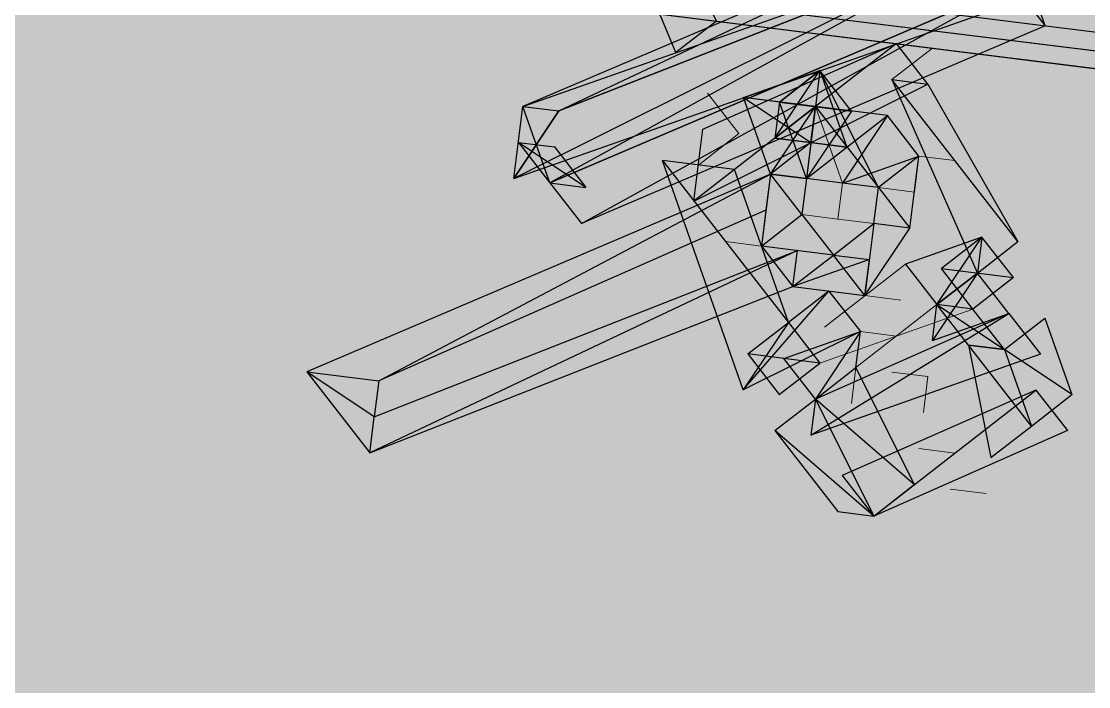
# Model space of a CAD drawing. Header units: metres. Extents: x -4 to 509425, y 7549 to 4732445.
# Drawn here: x 475990.3693 to 475990.6183, y 4719727.0481 to 4719727.2034 of the extents above; entities that cross this region are included whole.
import ezdxf

# ---------------------------------------------------------------- set-up
doc = ezdxf.new("R2010")
doc.units = ezdxf.units.M
doc.header["$LTSCALE"] = 0.01
doc.header["$MEASUREMENT"] = 0
doc.layers.get('0').update_dxf_attribs({"lineweight": 0})
doc.layers.add('_SUBESTACIÓN', color=1, linetype='Continuous')
doc.layers.add('SUBESTACION LA VID', color=253, linetype='Continuous')

# ---------------------------------------------------------------- blocks, each defined once
blk = doc.blocks.new('A$Cfff6051d')
at = {"layer": 'SUBESTACION LA VID', "transparency": 33554687}
h = blk.add_hatch(color=256, dxfattribs=at)
h.dxf.hatch_style = 2
edge = h.paths.add_edge_path()
edge.add_spline(control_points=[(475988.17203, 4719727.5078), (475988.17203, 4719727.5078), (475988.18043, 4719727.50674), (475988.18043, 4719727.50674), (475988.18043, 4719727.50674), (475988.17098, 4719727.4994), (475988.17098, 4719727.4994), (475988.17098, 4719727.4994), (475988.17203, 4719727.5078), (475988.17203, 4719727.5078)], knot_values=[0, 0, 0, 0, 1, 1, 1, 2, 2, 2, 3, 3, 3, 3], degree=3, periodic=0)
edge = h.paths.add_edge_path()
edge.add_spline(control_points=[(475988.18043, 4719727.50674), (475988.18043, 4719727.50674), (475988.17098, 4719727.4994), (475988.17098, 4719727.4994), (475988.17098, 4719727.4994), (475993.26263, 4719726.86959), (475993.26263, 4719726.86959), (475993.26263, 4719726.86959), (475988.18043, 4719727.50674), (475988.18043, 4719727.50674)], knot_values=[0, 0, 0, 0, 1, 1, 1, 2, 2, 2, 3, 3, 3, 3], degree=3, periodic=0)
edge = h.paths.add_edge_path()
edge.add_spline(control_points=[(475988.17098, 4719727.4994), (475988.17098, 4719727.4994), (475993.26263, 4719726.86959), (475993.26263, 4719726.86959), (475993.26263, 4719726.86959), (475993.26998, 4719726.86014), (475993.26998, 4719726.86014), (475993.26998, 4719726.86014), (475988.17098, 4719727.4994), (475988.17098, 4719727.4994)], knot_values=[0, 0, 0, 0, 1, 1, 1, 2, 2, 2, 3, 3, 3, 3], degree=3, periodic=0)
h = blk.add_hatch(color=256, dxfattribs=at)
h.dxf.hatch_style = 2
edge = h.paths.add_edge_path()
edge.add_spline(control_points=[(475990.52201, 4719727.19612), (475990.52201, 4719727.19612), (475990.53147, 4719727.20346), (475990.53147, 4719727.20346), (475990.53147, 4719727.20346), (475990.46956, 4719727.32215), (475990.46956, 4719727.32215), (475990.46956, 4719727.32215), (475990.52201, 4719727.19612), (475990.52201, 4719727.19612)], knot_values=[0, 0, 0, 0, 1, 1, 1, 2, 2, 2, 3, 3, 3, 3], degree=3, periodic=0)
edge = h.paths.add_edge_path()
edge.add_spline(control_points=[(475990.53147, 4719727.20346), (475990.53147, 4719727.20346), (475990.46956, 4719727.32215), (475990.46956, 4719727.32215), (475990.46956, 4719727.32215), (475990.47796, 4719727.32109), (475990.47796, 4719727.32109), (475990.47796, 4719727.32109), (475990.53147, 4719727.20346), (475990.53147, 4719727.20346)], knot_values=[0, 0, 0, 0, 1, 1, 1, 2, 2, 2, 3, 3, 3, 3], degree=3, periodic=0)
h = blk.add_hatch(color=256, dxfattribs=at)
h.dxf.hatch_style = 2
h.paths.add_polyline_path([(475990.54616, 4719727.18456), (475990.53776, 4719727.18561), (475990.55561, 4719727.1919)])
h = blk.add_hatch(color=256, dxfattribs=at)
h.dxf.hatch_style = 2
h.paths.add_polyline_path([(475990.54616, 4719727.18456), (475990.54511, 4719727.17616), (475990.55456, 4719727.1835)])
h = blk.add_hatch(color=256, dxfattribs=at)
h.dxf.hatch_style = 2
edge = h.paths.add_edge_path()
edge.add_spline(control_points=[(475992.11906, 4719726.79965), (475992.11906, 4719726.79965), (475992.12011, 4719726.80805), (475992.12011, 4719726.80805), (475992.12011, 4719726.80805), (475989.97697, 4719727.0682), (475989.97697, 4719727.0682), (475989.97697, 4719727.0682), (475992.11906, 4719726.79965), (475992.11906, 4719726.79965)], knot_values=[0, 0, 0, 0, 1, 1, 1, 2, 2, 2, 3, 3, 3, 3], degree=3, periodic=0)
edge = h.paths.add_edge_path()
edge.add_spline(control_points=[(475992.12011, 4719726.80805), (475992.12011, 4719726.80805), (475989.97697, 4719727.0682), (475989.97697, 4719727.0682), (475989.97697, 4719727.0682), (475989.98642, 4719727.07555), (475989.98642, 4719727.07555), (475989.98642, 4719727.07555), (475992.12011, 4719726.80805), (475992.12011, 4719726.80805)], knot_values=[0, 0, 0, 0, 1, 1, 1, 2, 2, 2, 3, 3, 3, 3], degree=3, periodic=0)
edge = h.paths.add_edge_path()
edge.add_spline(control_points=[(475989.97697, 4719727.0682), (475989.97697, 4719727.0682), (475989.98642, 4719727.07555), (475989.98642, 4719727.07555), (475989.98642, 4719727.07555), (475989.98013, 4719727.09341), (475989.98013, 4719727.09341), (475989.98013, 4719727.09341), (475989.97697, 4719727.0682), (475989.97697, 4719727.0682)], knot_values=[0, 0, 0, 0, 1, 1, 1, 2, 2, 2, 3, 3, 3, 3], degree=3, periodic=0)
edge = h.paths.add_edge_path()
edge.add_spline(control_points=[(475989.98642, 4719727.07555), (475989.98642, 4719727.07555), (475989.98013, 4719727.09341), (475989.98013, 4719727.09341), (475989.98013, 4719727.09341), (475989.98748, 4719727.08395), (475989.98748, 4719727.08395), (475989.98748, 4719727.08395), (475989.98642, 4719727.07555), (475989.98642, 4719727.07555)], knot_values=[0, 0, 0, 0, 1, 1, 1, 2, 2, 2, 3, 3, 3, 3], degree=3, periodic=0)
edge = h.paths.add_edge_path()
edge.add_spline(control_points=[(475989.98013, 4719727.09341), (475989.98013, 4719727.09341), (475989.98748, 4719727.08395), (475989.98748, 4719727.08395), (475989.98748, 4719727.08395), (475992.13062, 4719726.8238), (475992.13062, 4719726.8238), (475992.13062, 4719726.8238), (475989.98013, 4719727.09341), (475989.98013, 4719727.09341)], knot_values=[0, 0, 0, 0, 1, 1, 1, 2, 2, 2, 3, 3, 3, 3], degree=3, periodic=0)
edge = h.paths.add_edge_path()
edge.add_spline(control_points=[(475989.98748, 4719727.08395), (475989.98748, 4719727.08395), (475992.13062, 4719726.8238), (475992.13062, 4719726.8238), (475992.13062, 4719726.8238), (475992.11277, 4719726.81751), (475992.11277, 4719726.81751), (475992.11277, 4719726.81751), (475989.98748, 4719727.08395), (475989.98748, 4719727.08395)], knot_values=[0, 0, 0, 0, 1, 1, 1, 2, 2, 2, 3, 3, 3, 3], degree=3, periodic=0)
edge = h.paths.add_edge_path()
edge.add_spline(control_points=[(475992.13062, 4719726.8238), (475992.13062, 4719726.8238), (475992.11277, 4719726.81751), (475992.11277, 4719726.81751), (475992.11277, 4719726.81751), (475992.12746, 4719726.7986), (475992.12746, 4719726.7986), (475992.12746, 4719726.7986), (475992.13062, 4719726.8238), (475992.13062, 4719726.8238)], knot_values=[0, 0, 0, 0, 1, 1, 1, 2, 2, 2, 3, 3, 3, 3], degree=3, periodic=0)
edge = h.paths.add_edge_path()
edge.add_spline(control_points=[(475992.11277, 4719726.81751), (475992.11277, 4719726.81751), (475992.12746, 4719726.7986), (475992.12746, 4719726.7986), (475992.12746, 4719726.7986), (475992.11066, 4719726.8007), (475992.11066, 4719726.8007), (475992.11066, 4719726.8007), (475992.11277, 4719726.81751), (475992.11277, 4719726.81751)], knot_values=[0, 0, 0, 0, 1, 1, 1, 2, 2, 2, 3, 3, 3, 3], degree=3, periodic=0)
at = {"layer": 'SUBESTACION LA VID', "lineweight": 0}
for p, q in [((475990.56507, 4719727.19925), (475990.56507, 4719727.19925)), ((475990.57242, 4719727.1898), (475990.58187, 4719727.19714)), ((475990.54721, 4719727.19296), (475990.54721, 4719727.19296)), ((475990.52936, 4719727.18666), (475990.53671, 4719727.17721)), ((475990.54616, 4719727.18456), (475990.55456, 4719727.1835)), ((475990.55351, 4719727.1751), (475990.55456, 4719727.1835)), ((475990.55351, 4719727.1751), (475990.55456, 4719727.1835)), ((475990.55456, 4719727.1835), (475990.56086, 4719727.16565)), ((475990.53671, 4719727.17721), (475990.52726, 4719727.16986)), ((475990.55351, 4719727.1751), (475990.55246, 4719727.1667)), ((475990.56086, 4719727.16565), (475990.56086, 4719727.16565)), ((475990.5514, 4719727.1583), (475990.54195, 4719727.15096)), ((475990.55981, 4719727.15725), (475990.56821, 4719727.1562)), ((475990.57555, 4719727.14674), (475990.55665, 4719727.13205)), ((475990.5745, 4719727.13834), (475990.5661, 4719727.1394)), ((475990.5829, 4719727.13729), (475990.56399, 4719727.1226)), ((475990.55559, 4719727.12365), (475990.5913, 4719727.13624)), ((475990.57345, 4719727.12994), (475990.56505, 4719727.131)), ((475990.57345, 4719727.12994), (475990.57345, 4719727.12994)), ((475990.59025, 4719727.12784), (475990.59025, 4719727.12784)), ((475990.56399, 4719727.1226), (475990.55454, 4719727.11525)), ((475990.56399, 4719727.1226), (475990.56294, 4719727.1142)), ((475990.57239, 4719727.12154), (475990.58079, 4719727.12049)), ((475990.58079, 4719727.12049), (475990.57974, 4719727.11209)), ((475990.58709, 4719727.10264), (475990.57869, 4719727.10369)), ((475990.58709, 4719727.10264), (475990.58709, 4719727.10264)), ((475990.59443, 4719727.09318), (475990.58603, 4719727.09423))]:
    blk.add_line(p, q, dxfattribs=at)
at = {"layer": 'SUBESTACION LA VID'}
for points in [[(475990.54616, 4719727.18456), (475990.53776, 4719727.18561), (475990.55561, 4719727.1919)], [(475990.54616, 4719727.18456), (475990.54511, 4719727.17616), (475990.55456, 4719727.1835)]]:
    blk.add_lwpolyline(points, close=True, dxfattribs=at)
at = {"layer": 'SUBESTACION LA VID', "lineweight": 0}
for points in [[(475990.54616, 4719727.18456), (475990.53776, 4719727.18561), (475990.55561, 4719727.1919)], [(475990.54616, 4719727.18456), (475990.54511, 4719727.17616), (475990.55456, 4719727.1835)]]:
    blk.add_lwpolyline(points, close=True, dxfattribs=at)
for points in [[(475990.55351, 4719727.1751), (475990.55456, 4719727.1835), (475990.55351, 4719727.1751)], [(475990.56086, 4719727.16565), (475990.56926, 4719727.1646), (475990.57766, 4719727.16354), (475990.57871, 4719727.17194), (475990.58711, 4719727.17089)], [(475990.5514, 4719727.1583), (475990.55981, 4719727.15725), (475990.56086, 4719727.16565)], [(475990.53355, 4719727.15201), (475990.54195, 4719727.15096), (475990.543, 4719727.15936)], [(475990.56715, 4719727.1478), (475990.5661, 4719727.1394), (475990.56715, 4719727.1478)]]:
    blk.add_lwpolyline(points, dxfattribs=at)
at = {"layer": 'SUBESTACION LA VID'}
for points in [[(475988.18043, 4719727.50674), (475988.18043, 4719727.50674), (475988.17098, 4719727.4994), (475988.17098, 4719727.4994), (475988.17098, 4719727.4994), (475993.26263, 4719726.86959), (475993.26263, 4719726.86959), (475993.26263, 4719726.86959), (475988.18043, 4719727.50674), (475988.18043, 4719727.50674)], [(475988.17098, 4719727.4994), (475988.17098, 4719727.4994), (475993.26263, 4719726.86959), (475993.26263, 4719726.86959), (475993.26263, 4719726.86959), (475993.26998, 4719726.86014), (475993.26998, 4719726.86014), (475993.26998, 4719726.86014), (475988.17098, 4719727.4994), (475988.17098, 4719727.4994)], [(475990.52201, 4719727.19612), (475990.52201, 4719727.19612), (475990.53147, 4719727.20346), (475990.53147, 4719727.20346), (475990.53147, 4719727.20346), (475990.46956, 4719727.32215), (475990.46956, 4719727.32215), (475990.46956, 4719727.32215), (475990.52201, 4719727.19612), (475990.52201, 4719727.19612)], [(475990.59448, 4719727.22969), (475990.59448, 4719727.22969), (475990.49471, 4719727.18248), (475990.49471, 4719727.18248), (475990.49471, 4719727.18248), (475990.48631, 4719727.18353), (475990.48631, 4719727.18353), (475990.48631, 4719727.18353), (475990.59448, 4719727.22969), (475990.59448, 4719727.22969)], [(475990.59343, 4719727.22129), (475990.59343, 4719727.22129), (475990.59448, 4719727.22969), (475990.59448, 4719727.22969), (475990.59448, 4719727.22969), (475990.49471, 4719727.18248), (475990.49471, 4719727.18248), (475990.49471, 4719727.18248), (475990.59343, 4719727.22129), (475990.59343, 4719727.22129)], [(475990.49471, 4719727.18248), (475990.49471, 4719727.18248), (475990.4842, 4719727.16673), (475990.4842, 4719727.16673), (475990.4842, 4719727.16673), (475990.59343, 4719727.22129), (475990.59343, 4719727.22129), (475990.59343, 4719727.22129), (475990.49471, 4719727.18248), (475990.49471, 4719727.18248)], [(475990.4842, 4719727.16673), (475990.4842, 4719727.16673), (475990.59343, 4719727.22129), (475990.59343, 4719727.22129), (475990.59343, 4719727.22129), (475990.60918, 4719727.21079), (475990.60918, 4719727.21079), (475990.60918, 4719727.21079), (475990.4842, 4719727.16673), (475990.4842, 4719727.16673)], [(475990.48631, 4719727.18353), (475990.48631, 4719727.18353), (475990.4926, 4719727.16568), (475990.4926, 4719727.16568), (475990.4926, 4719727.16568), (475990.59343, 4719727.22129), (475990.59343, 4719727.22129), (475990.59343, 4719727.22129), (475990.48631, 4719727.18353), (475990.48631, 4719727.18353)], [(475990.4926, 4719727.16568), (475990.4926, 4719727.16568), (475990.59343, 4719727.22129), (475990.59343, 4719727.22129), (475990.59343, 4719727.22129), (475990.60078, 4719727.21184), (475990.60078, 4719727.21184), (475990.60078, 4719727.21184), (475990.4926, 4719727.16568), (475990.4926, 4719727.16568)], [(475990.60078, 4719727.21184), (475990.60078, 4719727.21184), (475990.60183, 4719727.22024), (475990.60183, 4719727.22024), (475990.60183, 4719727.22024), (475990.60812, 4719727.20239), (475990.60812, 4719727.20239), (475990.60812, 4719727.20239), (475990.60078, 4719727.21184), (475990.60078, 4719727.21184)], [(475990.60078, 4719727.21184), (475990.60078, 4719727.21184), (475990.49995, 4719727.15622), (475990.49995, 4719727.15622), (475990.49995, 4719727.15622), (475990.4926, 4719727.16568), (475990.4926, 4719727.16568), (475990.4926, 4719727.16568), (475990.60078, 4719727.21184), (475990.60078, 4719727.21184)], [(475990.60812, 4719727.20239), (475990.60812, 4719727.20239), (475990.60078, 4719727.21184), (475990.60078, 4719727.21184), (475990.60078, 4719727.21184), (475990.49995, 4719727.15622), (475990.49995, 4719727.15622), (475990.49995, 4719727.15622), (475990.60812, 4719727.20239), (475990.60812, 4719727.20239)], [(475990.52831, 4719727.17826), (475990.52831, 4719727.17826), (475990.5262, 4719727.16146), (475990.5262, 4719727.16146), (475990.5262, 4719727.16146), (475990.57347, 4719727.1982), (475990.57347, 4719727.1982), (475990.57347, 4719727.1982), (475990.52831, 4719727.17826), (475990.52831, 4719727.17826)], [(475990.5262, 4719727.16146), (475990.5262, 4719727.16146), (475990.57347, 4719727.1982), (475990.57347, 4719727.1982), (475990.57347, 4719727.1982), (475990.58082, 4719727.18874), (475990.58082, 4719727.18874), (475990.58082, 4719727.18874), (475990.5262, 4719727.16146), (475990.5262, 4719727.16146)], [(475990.60687, 4719726.64794), (475990.60687, 4719726.64794), (475990.66693, 4719727.19501), (475990.66693, 4719727.19501), (475990.66693, 4719727.19501), (475990.59847, 4719726.64899), (475990.59847, 4719726.64899), (475990.59847, 4719726.64899), (475990.60687, 4719726.64794), (475990.60687, 4719726.64794)], [(475990.67533, 4719727.19396), (475990.67533, 4719727.19396), (475990.60687, 4719726.64794), (475990.60687, 4719726.64794), (475990.60687, 4719726.64794), (475990.66693, 4719727.19501), (475990.66693, 4719727.19501), (475990.66693, 4719727.19501), (475990.67533, 4719727.19396), (475990.67533, 4719727.19396)], [(475990.55561, 4719727.1919), (475990.55561, 4719727.1919), (475990.54511, 4719727.17616), (475990.54511, 4719727.17616), (475990.54511, 4719727.17616), (475990.56191, 4719727.17405), (475990.56191, 4719727.17405), (475990.56191, 4719727.17405), (475990.55561, 4719727.1919), (475990.55561, 4719727.1919)], [(475990.54616, 4719727.18456), (475990.54616, 4719727.18456), (475990.55456, 4719727.1835), (475990.55456, 4719727.1835), (475990.55456, 4719727.1835), (475990.55561, 4719727.1919), (475990.55561, 4719727.1919), (475990.55561, 4719727.1919), (475990.54616, 4719727.18456), (475990.54616, 4719727.18456)], [(475990.56297, 4719727.18245), (475990.56297, 4719727.18245), (475990.54616, 4719727.18456), (475990.54616, 4719727.18456), (475990.54616, 4719727.18456), (475990.55561, 4719727.1919), (475990.55561, 4719727.1919), (475990.55561, 4719727.1919), (475990.56297, 4719727.18245), (475990.56297, 4719727.18245)], [(475990.55456, 4719727.1835), (475990.55456, 4719727.1835), (475990.55561, 4719727.1919), (475990.55561, 4719727.1919), (475990.55561, 4719727.1919), (475990.56926, 4719727.1646), (475990.56926, 4719727.1646), (475990.56926, 4719727.1646), (475990.55456, 4719727.1835), (475990.55456, 4719727.1835)], [(475990.58082, 4719727.18874), (475990.58082, 4719727.18874), (475990.57242, 4719727.1898), (475990.57242, 4719727.1898), (475990.57242, 4719727.1898), (475990.60181, 4719727.15199), (475990.60181, 4719727.15199), (475990.60181, 4719727.15199), (475990.58082, 4719727.18874), (475990.58082, 4719727.18874)], [(475990.57242, 4719727.1898), (475990.57242, 4719727.1898), (475990.60181, 4719727.15199), (475990.60181, 4719727.15199), (475990.60181, 4719727.15199), (475990.59235, 4719727.14464), (475990.59235, 4719727.14464), (475990.59235, 4719727.14464), (475990.57242, 4719727.1898), (475990.57242, 4719727.1898)], [(475990.54406, 4719727.16776), (475990.54406, 4719727.16776), (475990.55351, 4719727.1751), (475990.55351, 4719727.1751), (475990.55351, 4719727.1751), (475990.53776, 4719727.18561), (475990.53776, 4719727.18561), (475990.53776, 4719727.18561), (475990.54406, 4719727.16776), (475990.54406, 4719727.16776)], [(475990.55351, 4719727.1751), (475990.55351, 4719727.1751), (475990.53776, 4719727.18561), (475990.53776, 4719727.18561), (475990.53776, 4719727.18561), (475990.55456, 4719727.1835), (475990.55456, 4719727.1835), (475990.55456, 4719727.1835), (475990.55351, 4719727.1751), (475990.55351, 4719727.1751)], [(475990.55246, 4719727.1667), (475990.55246, 4719727.1667), (475990.56297, 4719727.18245), (475990.56297, 4719727.18245), (475990.56297, 4719727.18245), (475990.54616, 4719727.18456), (475990.54616, 4719727.18456), (475990.54616, 4719727.18456), (475990.55246, 4719727.1667), (475990.55246, 4719727.1667)], [(475990.49471, 4719727.18248), (475990.49471, 4719727.18248), (475990.48631, 4719727.18353), (475990.48631, 4719727.18353), (475990.48631, 4719727.18353), (475990.4842, 4719727.16673), (475990.4842, 4719727.16673), (475990.4842, 4719727.16673), (475990.49471, 4719727.18248), (475990.49471, 4719727.18248)], [(475990.55246, 4719727.1667), (475990.55246, 4719727.1667), (475990.55456, 4719727.1835), (475990.55456, 4719727.1835), (475990.55456, 4719727.1835), (475990.54406, 4719727.16776), (475990.54406, 4719727.16776), (475990.54406, 4719727.16776), (475990.55246, 4719727.1667), (475990.55246, 4719727.1667)], [(475990.57137, 4719727.1814), (475990.57137, 4719727.1814), (475990.55246, 4719727.1667), (475990.55246, 4719727.1667), (475990.55246, 4719727.1667), (475990.55456, 4719727.1835), (475990.55456, 4719727.1835), (475990.55456, 4719727.1835), (475990.57137, 4719727.1814), (475990.57137, 4719727.1814)], [(475990.56086, 4719727.16565), (475990.56086, 4719727.16565), (475990.57137, 4719727.1814), (475990.57137, 4719727.1814), (475990.57137, 4719727.1814), (475990.55246, 4719727.1667), (475990.55246, 4719727.1667), (475990.55246, 4719727.1667), (475990.56086, 4719727.16565), (475990.56086, 4719727.16565)], [(475990.57871, 4719727.17194), (475990.57871, 4719727.17194), (475990.56086, 4719727.16565), (475990.56086, 4719727.16565), (475990.56086, 4719727.16565), (475990.57137, 4719727.1814), (475990.57137, 4719727.1814), (475990.57137, 4719727.1814), (475990.57871, 4719727.17194), (475990.57871, 4719727.17194)], [(475990.49366, 4719727.17408), (475990.49366, 4719727.17408), (475990.48526, 4719727.17513), (475990.48526, 4719727.17513), (475990.48526, 4719727.17513), (475990.501, 4719727.16462), (475990.501, 4719727.16462), (475990.501, 4719727.16462), (475990.49366, 4719727.17408), (475990.49366, 4719727.17408)], [(475990.48526, 4719727.17513), (475990.48526, 4719727.17513), (475990.501, 4719727.16462), (475990.501, 4719727.16462), (475990.501, 4719727.16462), (475990.4926, 4719727.16568), (475990.4926, 4719727.16568), (475990.4926, 4719727.16568), (475990.48526, 4719727.17513), (475990.48526, 4719727.17513)], [(475990.54511, 4719727.17616), (475990.54511, 4719727.17616), (475990.56191, 4719727.17405), (475990.56191, 4719727.17405), (475990.56191, 4719727.17405), (475990.55351, 4719727.1751), (475990.55351, 4719727.1751), (475990.55351, 4719727.1751), (475990.54511, 4719727.17616), (475990.54511, 4719727.17616)], [(475990.56926, 4719727.1646), (475990.56926, 4719727.1646), (475990.57871, 4719727.17194), (475990.57871, 4719727.17194), (475990.57871, 4719727.17194), (475990.56086, 4719727.16565), (475990.56086, 4719727.16565), (475990.56086, 4719727.16565), (475990.56926, 4719727.1646), (475990.56926, 4719727.1646)], [(475990.57661, 4719727.15514), (475990.57661, 4719727.15514), (475990.56926, 4719727.1646), (475990.56926, 4719727.1646), (475990.56926, 4719727.1646), (475990.57871, 4719727.17194), (475990.57871, 4719727.17194), (475990.57871, 4719727.17194), (475990.57661, 4719727.15514), (475990.57661, 4719727.15514)], [(475990.53774, 4719727.11736), (475990.53774, 4719727.11736), (475990.54824, 4719727.1331), (475990.54824, 4719727.1331), (475990.54824, 4719727.1331), (475990.51886, 4719727.17092), (475990.51886, 4719727.17092), (475990.51886, 4719727.17092), (475990.53774, 4719727.11736), (475990.53774, 4719727.11736)], [(475990.54824, 4719727.1331), (475990.54824, 4719727.1331), (475990.51886, 4719727.17092), (475990.51886, 4719727.17092), (475990.51886, 4719727.17092), (475990.53566, 4719727.16881), (475990.53566, 4719727.16881), (475990.53566, 4719727.16881), (475990.54824, 4719727.1331), (475990.54824, 4719727.1331)], [(475990.54406, 4719727.16776), (475990.54406, 4719727.16776), (475990.45268, 4719727.11949), (475990.45268, 4719727.11949), (475990.45268, 4719727.11949), (475990.43588, 4719727.12159), (475990.43588, 4719727.12159), (475990.43588, 4719727.12159), (475990.54406, 4719727.16776), (475990.54406, 4719727.16776)], [(475990.543, 4719727.15936), (475990.543, 4719727.15936), (475990.54406, 4719727.16776), (475990.54406, 4719727.16776), (475990.54406, 4719727.16776), (475990.45268, 4719727.11949), (475990.45268, 4719727.11949), (475990.45268, 4719727.11949), (475990.543, 4719727.15936), (475990.543, 4719727.15936)], [(475990.54406, 4719727.16776), (475990.54406, 4719727.16776), (475990.5514, 4719727.1583), (475990.5514, 4719727.1583), (475990.5514, 4719727.1583), (475990.54195, 4719727.15096), (475990.54195, 4719727.15096), (475990.54195, 4719727.15096), (475990.54406, 4719727.16776), (475990.54406, 4719727.16776)], [(475990.55246, 4719727.1667), (475990.55246, 4719727.1667), (475990.54406, 4719727.16776), (475990.54406, 4719727.16776), (475990.54406, 4719727.16776), (475990.5514, 4719727.1583), (475990.5514, 4719727.1583), (475990.5514, 4719727.1583), (475990.55246, 4719727.1667), (475990.55246, 4719727.1667)], [(475990.56821, 4719727.1562), (475990.56821, 4719727.1562), (475990.57661, 4719727.15514), (475990.57661, 4719727.15514), (475990.57661, 4719727.15514), (475990.56926, 4719727.1646), (475990.56926, 4719727.1646), (475990.56926, 4719727.1646), (475990.56821, 4719727.1562), (475990.56821, 4719727.1562)], [(475990.5514, 4719727.1583), (475990.5514, 4719727.1583), (475990.54195, 4719727.15096), (475990.54195, 4719727.15096), (475990.54195, 4719727.15096), (475990.55875, 4719727.14885), (475990.55875, 4719727.14885), (475990.55875, 4719727.14885), (475990.5514, 4719727.1583), (475990.5514, 4719727.1583)], [(475990.55875, 4719727.14885), (475990.55875, 4719727.14885), (475990.5661, 4719727.1394), (475990.5661, 4719727.1394), (475990.5661, 4719727.1394), (475990.56821, 4719727.1562), (475990.56821, 4719727.1562), (475990.56821, 4719727.1562), (475990.55875, 4719727.14885), (475990.55875, 4719727.14885)], [(475990.5661, 4719727.1394), (475990.5661, 4719727.1394), (475990.56821, 4719727.1562), (475990.56821, 4719727.1562), (475990.56821, 4719727.1562), (475990.57661, 4719727.15514), (475990.57661, 4719727.15514), (475990.57661, 4719727.15514), (475990.5661, 4719727.1394), (475990.5661, 4719727.1394)], [(475990.59341, 4719727.15304), (475990.59341, 4719727.15304), (475990.5829, 4719727.13729), (475990.5829, 4719727.13729), (475990.5829, 4719727.13729), (475990.57555, 4719727.14674), (475990.57555, 4719727.14674), (475990.57555, 4719727.14674), (475990.59341, 4719727.15304), (475990.59341, 4719727.15304)], [(475990.59235, 4719727.14464), (475990.59235, 4719727.14464), (475990.59341, 4719727.15304), (475990.59341, 4719727.15304), (475990.59341, 4719727.15304), (475990.5829, 4719727.13729), (475990.5829, 4719727.13729), (475990.5829, 4719727.13729), (475990.59235, 4719727.14464), (475990.59235, 4719727.14464)], [(475990.60075, 4719727.14358), (475990.60075, 4719727.14358), (475990.58395, 4719727.14569), (475990.58395, 4719727.14569), (475990.58395, 4719727.14569), (475990.59341, 4719727.15304), (475990.59341, 4719727.15304), (475990.59341, 4719727.15304), (475990.60075, 4719727.14358), (475990.60075, 4719727.14358)], [(475990.45163, 4719727.11108), (475990.45163, 4719727.11108), (475990.45058, 4719727.10268), (475990.45058, 4719727.10268), (475990.45058, 4719727.10268), (475990.55035, 4719727.1499), (475990.55035, 4719727.1499), (475990.55035, 4719727.1499), (475990.45163, 4719727.11108), (475990.45163, 4719727.11108)], [(475990.45058, 4719727.10268), (475990.45058, 4719727.10268), (475990.55035, 4719727.1499), (475990.55035, 4719727.1499), (475990.55035, 4719727.1499), (475990.5493, 4719727.1415), (475990.5493, 4719727.1415), (475990.5493, 4719727.1415), (475990.45058, 4719727.10268), (475990.45058, 4719727.10268)], [(475990.54195, 4719727.15096), (475990.54195, 4719727.15096), (475990.55875, 4719727.14885), (475990.55875, 4719727.14885), (475990.55875, 4719727.14885), (475990.5493, 4719727.1415), (475990.5493, 4719727.1415), (475990.5493, 4719727.1415), (475990.54195, 4719727.15096), (475990.54195, 4719727.15096)], [(475990.55875, 4719727.14885), (475990.55875, 4719727.14885), (475990.5493, 4719727.1415), (475990.5493, 4719727.1415), (475990.5493, 4719727.1415), (475990.56715, 4719727.1478), (475990.56715, 4719727.1478), (475990.56715, 4719727.1478), (475990.55875, 4719727.14885), (475990.55875, 4719727.14885)], [(475990.5493, 4719727.1415), (475990.5493, 4719727.1415), (475990.56715, 4719727.1478), (475990.56715, 4719727.1478), (475990.56715, 4719727.1478), (475990.5661, 4719727.1394), (475990.5661, 4719727.1394), (475990.5661, 4719727.1394), (475990.5493, 4719727.1415), (475990.5493, 4719727.1415)], [(475990.5829, 4719727.13729), (475990.5829, 4719727.13729), (475990.58185, 4719727.12889), (475990.58185, 4719727.12889), (475990.58185, 4719727.12889), (475990.59235, 4719727.14464), (475990.59235, 4719727.14464), (475990.59235, 4719727.14464), (475990.5829, 4719727.13729), (475990.5829, 4719727.13729)], [(475990.58185, 4719727.12889), (475990.58185, 4719727.12889), (475990.59235, 4719727.14464), (475990.59235, 4719727.14464), (475990.59235, 4719727.14464), (475990.5997, 4719727.13518), (475990.5997, 4719727.13518), (475990.5997, 4719727.13518), (475990.58185, 4719727.12889), (475990.58185, 4719727.12889)], [(475990.5913, 4719727.13624), (475990.5913, 4719727.13624), (475990.60075, 4719727.14358), (475990.60075, 4719727.14358), (475990.60075, 4719727.14358), (475990.58395, 4719727.14569), (475990.58395, 4719727.14569), (475990.58395, 4719727.14569), (475990.5913, 4719727.13624), (475990.5913, 4719727.13624)], [(475990.56505, 4719727.131), (475990.56505, 4719727.131), (475990.5577, 4719727.14045), (475990.5577, 4719727.14045), (475990.5577, 4719727.14045), (475990.53774, 4719727.11736), (475990.53774, 4719727.11736), (475990.53774, 4719727.11736), (475990.56505, 4719727.131), (475990.56505, 4719727.131)], [(475990.5577, 4719727.14045), (475990.5577, 4719727.14045), (475990.53774, 4719727.11736), (475990.53774, 4719727.11736), (475990.53774, 4719727.11736), (475990.54824, 4719727.1331), (475990.54824, 4719727.1331), (475990.54824, 4719727.1331), (475990.5577, 4719727.14045), (475990.5577, 4719727.14045)], [(475990.59025, 4719727.12784), (475990.59025, 4719727.12784), (475990.59865, 4719727.12678), (475990.59865, 4719727.12678), (475990.59865, 4719727.12678), (475990.5829, 4719727.13729), (475990.5829, 4719727.13729), (475990.5829, 4719727.13729), (475990.59025, 4719727.12784), (475990.59025, 4719727.12784)], [(475990.59865, 4719727.12678), (475990.59865, 4719727.12678), (475990.5829, 4719727.13729), (475990.5829, 4719727.13729), (475990.5829, 4719727.13729), (475990.5913, 4719727.13624), (475990.5913, 4719727.13624), (475990.5913, 4719727.13624), (475990.59865, 4719727.12678), (475990.59865, 4719727.12678)], [(475990.60705, 4719727.12573), (475990.60705, 4719727.12573), (475990.5997, 4719727.13518), (475990.5997, 4719727.13518), (475990.5997, 4719727.13518), (475990.55349, 4719727.10685), (475990.55349, 4719727.10685), (475990.55349, 4719727.10685), (475990.60705, 4719727.12573), (475990.60705, 4719727.12573)], [(475990.5997, 4719727.13518), (475990.5997, 4719727.13518), (475990.55349, 4719727.10685), (475990.55349, 4719727.10685), (475990.55349, 4719727.10685), (475990.55454, 4719727.11525), (475990.55454, 4719727.11525), (475990.55454, 4719727.11525), (475990.5997, 4719727.13518), (475990.5997, 4719727.13518)], [(475990.54824, 4719727.1331), (475990.54824, 4719727.1331), (475990.53879, 4719727.12576), (475990.53879, 4719727.12576), (475990.53879, 4719727.12576), (475990.55559, 4719727.12365), (475990.55559, 4719727.12365), (475990.55559, 4719727.12365), (475990.54824, 4719727.1331), (475990.54824, 4719727.1331)], [(475990.6081, 4719727.13413), (475990.6081, 4719727.13413), (475990.59865, 4719727.12678), (475990.59865, 4719727.12678), (475990.59865, 4719727.12678), (475990.61439, 4719727.11628), (475990.61439, 4719727.11628), (475990.61439, 4719727.11628), (475990.6081, 4719727.13413), (475990.6081, 4719727.13413)], [(475990.54719, 4719727.1247), (475990.54719, 4719727.1247), (475990.55454, 4719727.11525), (475990.55454, 4719727.11525), (475990.55454, 4719727.11525), (475990.56505, 4719727.131), (475990.56505, 4719727.131), (475990.56505, 4719727.131), (475990.54719, 4719727.1247), (475990.54719, 4719727.1247)], [(475990.55454, 4719727.11525), (475990.55454, 4719727.11525), (475990.56505, 4719727.131), (475990.56505, 4719727.131), (475990.56505, 4719727.131), (475990.56399, 4719727.1226), (475990.56399, 4719727.1226), (475990.56399, 4719727.1226), (475990.55454, 4719727.11525), (475990.55454, 4719727.11525)], [(475990.59865, 4719727.12678), (475990.59865, 4719727.12678), (475990.59025, 4719727.12784), (475990.59025, 4719727.12784), (475990.59025, 4719727.12784), (475990.60494, 4719727.10893), (475990.60494, 4719727.10893), (475990.60494, 4719727.10893), (475990.59865, 4719727.12678), (475990.59865, 4719727.12678)], [(475990.59025, 4719727.12784), (475990.59025, 4719727.12784), (475990.60494, 4719727.10893), (475990.60494, 4719727.10893), (475990.60494, 4719727.10893), (475990.59549, 4719727.10158), (475990.59549, 4719727.10158), (475990.59549, 4719727.10158), (475990.59025, 4719727.12784), (475990.59025, 4719727.12784)], [(475990.59865, 4719727.12678), (475990.59865, 4719727.12678), (475990.61439, 4719727.11628), (475990.61439, 4719727.11628), (475990.61439, 4719727.11628), (475990.60494, 4719727.10893), (475990.60494, 4719727.10893), (475990.60494, 4719727.10893), (475990.59865, 4719727.12678), (475990.59865, 4719727.12678)], [(475990.53879, 4719727.12576), (475990.53879, 4719727.12576), (475990.55559, 4719727.12365), (475990.55559, 4719727.12365), (475990.55559, 4719727.12365), (475990.54614, 4719727.1163), (475990.54614, 4719727.1163), (475990.54614, 4719727.1163), (475990.53879, 4719727.12576), (475990.53879, 4719727.12576)], [(475990.56399, 4719727.1226), (475990.56399, 4719727.1226), (475990.55454, 4719727.11525), (475990.55454, 4719727.11525), (475990.55454, 4719727.11525), (475990.57763, 4719727.09529), (475990.57763, 4719727.09529), (475990.57763, 4719727.09529), (475990.56399, 4719727.1226), (475990.56399, 4719727.1226)], [(475990.45268, 4719727.11949), (475990.45268, 4719727.11949), (475990.43588, 4719727.12159), (475990.43588, 4719727.12159), (475990.43588, 4719727.12159), (475990.45163, 4719727.11108), (475990.45163, 4719727.11108), (475990.45163, 4719727.11108), (475990.45268, 4719727.11949), (475990.45268, 4719727.11949)], [(475990.43588, 4719727.12159), (475990.43588, 4719727.12159), (475990.45163, 4719727.11108), (475990.45163, 4719727.11108), (475990.45163, 4719727.11108), (475990.45058, 4719727.10268), (475990.45058, 4719727.10268), (475990.45058, 4719727.10268), (475990.43588, 4719727.12159), (475990.43588, 4719727.12159)], [(475990.60599, 4719727.11733), (475990.60599, 4719727.11733), (475990.56818, 4719727.08794), (475990.56818, 4719727.08794), (475990.56818, 4719727.08794), (475990.56083, 4719727.09739), (475990.56083, 4719727.09739), (475990.56083, 4719727.09739), (475990.60599, 4719727.11733), (475990.60599, 4719727.11733)], [(475990.61334, 4719727.10788), (475990.61334, 4719727.10788), (475990.60599, 4719727.11733), (475990.60599, 4719727.11733), (475990.60599, 4719727.11733), (475990.56818, 4719727.08794), (475990.56818, 4719727.08794), (475990.56818, 4719727.08794), (475990.61334, 4719727.10788), (475990.61334, 4719727.10788)], [(475990.55454, 4719727.11525), (475990.55454, 4719727.11525), (475990.54508, 4719727.1079), (475990.54508, 4719727.1079), (475990.54508, 4719727.1079), (475990.56818, 4719727.08794), (475990.56818, 4719727.08794), (475990.56818, 4719727.08794), (475990.55454, 4719727.11525), (475990.55454, 4719727.11525)], [(475990.55454, 4719727.11525), (475990.55454, 4719727.11525), (475990.57763, 4719727.09529), (475990.57763, 4719727.09529), (475990.57763, 4719727.09529), (475990.56818, 4719727.08794), (475990.56818, 4719727.08794), (475990.56818, 4719727.08794), (475990.55454, 4719727.11525), (475990.55454, 4719727.11525)], [(475990.54508, 4719727.1079), (475990.54508, 4719727.1079), (475990.56818, 4719727.08794), (475990.56818, 4719727.08794), (475990.56818, 4719727.08794), (475990.55978, 4719727.08899), (475990.55978, 4719727.08899), (475990.55978, 4719727.08899), (475990.54508, 4719727.1079), (475990.54508, 4719727.1079)], [(475989.98013, 4719727.09341), (475989.98013, 4719727.09341), (475989.98748, 4719727.08395), (475989.98748, 4719727.08395), (475989.98748, 4719727.08395), (475992.13062, 4719726.8238), (475992.13062, 4719726.8238), (475992.13062, 4719726.8238), (475989.98013, 4719727.09341), (475989.98013, 4719727.09341)], [(475989.98748, 4719727.08395), (475989.98748, 4719727.08395), (475992.13062, 4719726.8238), (475992.13062, 4719726.8238), (475992.13062, 4719726.8238), (475992.11277, 4719726.81751), (475992.11277, 4719726.81751), (475992.11277, 4719726.81751), (475989.98748, 4719727.08395), (475989.98748, 4719727.08395)], [(475992.12011, 4719726.80805), (475992.12011, 4719726.80805), (475989.97697, 4719727.0682), (475989.97697, 4719727.0682), (475989.97697, 4719727.0682), (475989.98642, 4719727.07555), (475989.98642, 4719727.07555), (475989.98642, 4719727.07555), (475992.12011, 4719726.80805), (475992.12011, 4719726.80805)], [(475992.11906, 4719726.79965), (475992.11906, 4719726.79965), (475992.12011, 4719726.80805), (475992.12011, 4719726.80805), (475992.12011, 4719726.80805), (475989.97697, 4719727.0682), (475989.97697, 4719727.0682), (475989.97697, 4719727.0682), (475992.11906, 4719726.79965), (475992.11906, 4719726.79965)]]:
    blk.add_open_spline(points, degree=3, knots=[0, 0, 0, 0, 1, 1, 1, 2, 2, 2, 3, 3, 3, 3], dxfattribs=at)
at = {"layer": 'SUBESTACION LA VID', "lineweight": 0}
for points in [[(475988.18043, 4719727.50674), (475988.18043, 4719727.50674), (475988.17098, 4719727.4994), (475988.17098, 4719727.4994), (475988.17098, 4719727.4994), (475993.26263, 4719726.86959), (475993.26263, 4719726.86959), (475993.26263, 4719726.86959), (475988.18043, 4719727.50674), (475988.18043, 4719727.50674)], [(475988.17098, 4719727.4994), (475988.17098, 4719727.4994), (475993.26263, 4719726.86959), (475993.26263, 4719726.86959), (475993.26263, 4719726.86959), (475993.26998, 4719726.86014), (475993.26998, 4719726.86014), (475993.26998, 4719726.86014), (475988.17098, 4719727.4994), (475988.17098, 4719727.4994)], [(475990.52201, 4719727.19612), (475990.52201, 4719727.19612), (475990.53147, 4719727.20346), (475990.53147, 4719727.20346), (475990.53147, 4719727.20346), (475990.46956, 4719727.32215), (475990.46956, 4719727.32215), (475990.46956, 4719727.32215), (475990.52201, 4719727.19612), (475990.52201, 4719727.19612)], [(475990.59448, 4719727.22969), (475990.59448, 4719727.22969), (475990.49471, 4719727.18248), (475990.49471, 4719727.18248), (475990.49471, 4719727.18248), (475990.48631, 4719727.18353), (475990.48631, 4719727.18353), (475990.48631, 4719727.18353), (475990.59448, 4719727.22969), (475990.59448, 4719727.22969)], [(475990.59343, 4719727.22129), (475990.59343, 4719727.22129), (475990.59448, 4719727.22969), (475990.59448, 4719727.22969), (475990.59448, 4719727.22969), (475990.49471, 4719727.18248), (475990.49471, 4719727.18248), (475990.49471, 4719727.18248), (475990.59343, 4719727.22129), (475990.59343, 4719727.22129)], [(475990.49471, 4719727.18248), (475990.49471, 4719727.18248), (475990.4842, 4719727.16673), (475990.4842, 4719727.16673), (475990.4842, 4719727.16673), (475990.59343, 4719727.22129), (475990.59343, 4719727.22129), (475990.59343, 4719727.22129), (475990.49471, 4719727.18248), (475990.49471, 4719727.18248)], [(475990.4842, 4719727.16673), (475990.4842, 4719727.16673), (475990.59343, 4719727.22129), (475990.59343, 4719727.22129), (475990.59343, 4719727.22129), (475990.60918, 4719727.21079), (475990.60918, 4719727.21079), (475990.60918, 4719727.21079), (475990.4842, 4719727.16673), (475990.4842, 4719727.16673)], [(475990.48631, 4719727.18353), (475990.48631, 4719727.18353), (475990.4926, 4719727.16568), (475990.4926, 4719727.16568), (475990.4926, 4719727.16568), (475990.59343, 4719727.22129), (475990.59343, 4719727.22129), (475990.59343, 4719727.22129), (475990.48631, 4719727.18353), (475990.48631, 4719727.18353)], [(475990.4926, 4719727.16568), (475990.4926, 4719727.16568), (475990.59343, 4719727.22129), (475990.59343, 4719727.22129), (475990.59343, 4719727.22129), (475990.60078, 4719727.21184), (475990.60078, 4719727.21184), (475990.60078, 4719727.21184), (475990.4926, 4719727.16568), (475990.4926, 4719727.16568)], [(475990.60078, 4719727.21184), (475990.60078, 4719727.21184), (475990.60183, 4719727.22024), (475990.60183, 4719727.22024), (475990.60183, 4719727.22024), (475990.60812, 4719727.20239), (475990.60812, 4719727.20239), (475990.60812, 4719727.20239), (475990.60078, 4719727.21184), (475990.60078, 4719727.21184)], [(475990.60078, 4719727.21184), (475990.60078, 4719727.21184), (475990.49995, 4719727.15622), (475990.49995, 4719727.15622), (475990.49995, 4719727.15622), (475990.4926, 4719727.16568), (475990.4926, 4719727.16568), (475990.4926, 4719727.16568), (475990.60078, 4719727.21184), (475990.60078, 4719727.21184)], [(475990.60812, 4719727.20239), (475990.60812, 4719727.20239), (475990.60078, 4719727.21184), (475990.60078, 4719727.21184), (475990.60078, 4719727.21184), (475990.49995, 4719727.15622), (475990.49995, 4719727.15622), (475990.49995, 4719727.15622), (475990.60812, 4719727.20239), (475990.60812, 4719727.20239)], [(475990.52831, 4719727.17826), (475990.52831, 4719727.17826), (475990.5262, 4719727.16146), (475990.5262, 4719727.16146), (475990.5262, 4719727.16146), (475990.57347, 4719727.1982), (475990.57347, 4719727.1982), (475990.57347, 4719727.1982), (475990.52831, 4719727.17826), (475990.52831, 4719727.17826)], [(475990.5262, 4719727.16146), (475990.5262, 4719727.16146), (475990.57347, 4719727.1982), (475990.57347, 4719727.1982), (475990.57347, 4719727.1982), (475990.58082, 4719727.18874), (475990.58082, 4719727.18874), (475990.58082, 4719727.18874), (475990.5262, 4719727.16146), (475990.5262, 4719727.16146)], [(475990.55561, 4719727.1919), (475990.55561, 4719727.1919), (475990.54511, 4719727.17616), (475990.54511, 4719727.17616), (475990.54511, 4719727.17616), (475990.56191, 4719727.17405), (475990.56191, 4719727.17405), (475990.56191, 4719727.17405), (475990.55561, 4719727.1919), (475990.55561, 4719727.1919)], [(475990.54616, 4719727.18456), (475990.54616, 4719727.18456), (475990.55456, 4719727.1835), (475990.55456, 4719727.1835), (475990.55456, 4719727.1835), (475990.55561, 4719727.1919), (475990.55561, 4719727.1919), (475990.55561, 4719727.1919), (475990.54616, 4719727.18456), (475990.54616, 4719727.18456)], [(475990.56297, 4719727.18245), (475990.56297, 4719727.18245), (475990.54616, 4719727.18456), (475990.54616, 4719727.18456), (475990.54616, 4719727.18456), (475990.55561, 4719727.1919), (475990.55561, 4719727.1919), (475990.55561, 4719727.1919), (475990.56297, 4719727.18245), (475990.56297, 4719727.18245)], [(475990.55456, 4719727.1835), (475990.55456, 4719727.1835), (475990.55561, 4719727.1919), (475990.55561, 4719727.1919), (475990.55561, 4719727.1919), (475990.56926, 4719727.1646), (475990.56926, 4719727.1646), (475990.56926, 4719727.1646), (475990.55456, 4719727.1835), (475990.55456, 4719727.1835)], [(475990.58082, 4719727.18874), (475990.58082, 4719727.18874), (475990.57242, 4719727.1898), (475990.57242, 4719727.1898), (475990.57242, 4719727.1898), (475990.60181, 4719727.15199), (475990.60181, 4719727.15199), (475990.60181, 4719727.15199), (475990.58082, 4719727.18874), (475990.58082, 4719727.18874)], [(475990.57242, 4719727.1898), (475990.57242, 4719727.1898), (475990.60181, 4719727.15199), (475990.60181, 4719727.15199), (475990.60181, 4719727.15199), (475990.59235, 4719727.14464), (475990.59235, 4719727.14464), (475990.59235, 4719727.14464), (475990.57242, 4719727.1898), (475990.57242, 4719727.1898)], [(475990.54406, 4719727.16776), (475990.54406, 4719727.16776), (475990.55351, 4719727.1751), (475990.55351, 4719727.1751), (475990.55351, 4719727.1751), (475990.53776, 4719727.18561), (475990.53776, 4719727.18561), (475990.53776, 4719727.18561), (475990.54406, 4719727.16776), (475990.54406, 4719727.16776)], [(475990.55351, 4719727.1751), (475990.55351, 4719727.1751), (475990.53776, 4719727.18561), (475990.53776, 4719727.18561), (475990.53776, 4719727.18561), (475990.55456, 4719727.1835), (475990.55456, 4719727.1835), (475990.55456, 4719727.1835), (475990.55351, 4719727.1751), (475990.55351, 4719727.1751)], [(475990.55246, 4719727.1667), (475990.55246, 4719727.1667), (475990.56297, 4719727.18245), (475990.56297, 4719727.18245), (475990.56297, 4719727.18245), (475990.54616, 4719727.18456), (475990.54616, 4719727.18456), (475990.54616, 4719727.18456), (475990.55246, 4719727.1667), (475990.55246, 4719727.1667)], [(475990.49471, 4719727.18248), (475990.49471, 4719727.18248), (475990.48631, 4719727.18353), (475990.48631, 4719727.18353), (475990.48631, 4719727.18353), (475990.4842, 4719727.16673), (475990.4842, 4719727.16673), (475990.4842, 4719727.16673), (475990.49471, 4719727.18248), (475990.49471, 4719727.18248)], [(475990.55246, 4719727.1667), (475990.55246, 4719727.1667), (475990.55456, 4719727.1835), (475990.55456, 4719727.1835), (475990.55456, 4719727.1835), (475990.54406, 4719727.16776), (475990.54406, 4719727.16776), (475990.54406, 4719727.16776), (475990.55246, 4719727.1667), (475990.55246, 4719727.1667)], [(475990.57137, 4719727.1814), (475990.57137, 4719727.1814), (475990.55246, 4719727.1667), (475990.55246, 4719727.1667), (475990.55246, 4719727.1667), (475990.55456, 4719727.1835), (475990.55456, 4719727.1835), (475990.55456, 4719727.1835), (475990.57137, 4719727.1814), (475990.57137, 4719727.1814)], [(475990.56086, 4719727.16565), (475990.56086, 4719727.16565), (475990.57137, 4719727.1814), (475990.57137, 4719727.1814), (475990.57137, 4719727.1814), (475990.55246, 4719727.1667), (475990.55246, 4719727.1667), (475990.55246, 4719727.1667), (475990.56086, 4719727.16565), (475990.56086, 4719727.16565)], [(475990.57871, 4719727.17194), (475990.57871, 4719727.17194), (475990.56086, 4719727.16565), (475990.56086, 4719727.16565), (475990.56086, 4719727.16565), (475990.57137, 4719727.1814), (475990.57137, 4719727.1814), (475990.57137, 4719727.1814), (475990.57871, 4719727.17194), (475990.57871, 4719727.17194)], [(475990.49366, 4719727.17408), (475990.49366, 4719727.17408), (475990.48526, 4719727.17513), (475990.48526, 4719727.17513), (475990.48526, 4719727.17513), (475990.501, 4719727.16462), (475990.501, 4719727.16462), (475990.501, 4719727.16462), (475990.49366, 4719727.17408), (475990.49366, 4719727.17408)], [(475990.48526, 4719727.17513), (475990.48526, 4719727.17513), (475990.501, 4719727.16462), (475990.501, 4719727.16462), (475990.501, 4719727.16462), (475990.4926, 4719727.16568), (475990.4926, 4719727.16568), (475990.4926, 4719727.16568), (475990.48526, 4719727.17513), (475990.48526, 4719727.17513)], [(475990.54511, 4719727.17616), (475990.54511, 4719727.17616), (475990.56191, 4719727.17405), (475990.56191, 4719727.17405), (475990.56191, 4719727.17405), (475990.55351, 4719727.1751), (475990.55351, 4719727.1751), (475990.55351, 4719727.1751), (475990.54511, 4719727.17616), (475990.54511, 4719727.17616)], [(475990.56926, 4719727.1646), (475990.56926, 4719727.1646), (475990.57871, 4719727.17194), (475990.57871, 4719727.17194), (475990.57871, 4719727.17194), (475990.56086, 4719727.16565), (475990.56086, 4719727.16565), (475990.56086, 4719727.16565), (475990.56926, 4719727.1646), (475990.56926, 4719727.1646)], [(475990.57661, 4719727.15514), (475990.57661, 4719727.15514), (475990.56926, 4719727.1646), (475990.56926, 4719727.1646), (475990.56926, 4719727.1646), (475990.57871, 4719727.17194), (475990.57871, 4719727.17194), (475990.57871, 4719727.17194), (475990.57661, 4719727.15514), (475990.57661, 4719727.15514)], [(475990.53774, 4719727.11736), (475990.53774, 4719727.11736), (475990.54824, 4719727.1331), (475990.54824, 4719727.1331), (475990.54824, 4719727.1331), (475990.51886, 4719727.17092), (475990.51886, 4719727.17092), (475990.51886, 4719727.17092), (475990.53774, 4719727.11736), (475990.53774, 4719727.11736)], [(475990.54824, 4719727.1331), (475990.54824, 4719727.1331), (475990.51886, 4719727.17092), (475990.51886, 4719727.17092), (475990.51886, 4719727.17092), (475990.53566, 4719727.16881), (475990.53566, 4719727.16881), (475990.53566, 4719727.16881), (475990.54824, 4719727.1331), (475990.54824, 4719727.1331)], [(475990.54406, 4719727.16776), (475990.54406, 4719727.16776), (475990.45268, 4719727.11949), (475990.45268, 4719727.11949), (475990.45268, 4719727.11949), (475990.43588, 4719727.12159), (475990.43588, 4719727.12159), (475990.43588, 4719727.12159), (475990.54406, 4719727.16776), (475990.54406, 4719727.16776)], [(475990.543, 4719727.15936), (475990.543, 4719727.15936), (475990.54406, 4719727.16776), (475990.54406, 4719727.16776), (475990.54406, 4719727.16776), (475990.45268, 4719727.11949), (475990.45268, 4719727.11949), (475990.45268, 4719727.11949), (475990.543, 4719727.15936), (475990.543, 4719727.15936)], [(475990.54406, 4719727.16776), (475990.54406, 4719727.16776), (475990.5514, 4719727.1583), (475990.5514, 4719727.1583), (475990.5514, 4719727.1583), (475990.54195, 4719727.15096), (475990.54195, 4719727.15096), (475990.54195, 4719727.15096), (475990.54406, 4719727.16776), (475990.54406, 4719727.16776)], [(475990.55246, 4719727.1667), (475990.55246, 4719727.1667), (475990.54406, 4719727.16776), (475990.54406, 4719727.16776), (475990.54406, 4719727.16776), (475990.5514, 4719727.1583), (475990.5514, 4719727.1583), (475990.5514, 4719727.1583), (475990.55246, 4719727.1667), (475990.55246, 4719727.1667)], [(475990.56821, 4719727.1562), (475990.56821, 4719727.1562), (475990.57661, 4719727.15514), (475990.57661, 4719727.15514), (475990.57661, 4719727.15514), (475990.56926, 4719727.1646), (475990.56926, 4719727.1646), (475990.56926, 4719727.1646), (475990.56821, 4719727.1562), (475990.56821, 4719727.1562)], [(475990.5514, 4719727.1583), (475990.5514, 4719727.1583), (475990.54195, 4719727.15096), (475990.54195, 4719727.15096), (475990.54195, 4719727.15096), (475990.55875, 4719727.14885), (475990.55875, 4719727.14885), (475990.55875, 4719727.14885), (475990.5514, 4719727.1583), (475990.5514, 4719727.1583)], [(475990.55875, 4719727.14885), (475990.55875, 4719727.14885), (475990.5661, 4719727.1394), (475990.5661, 4719727.1394), (475990.5661, 4719727.1394), (475990.56821, 4719727.1562), (475990.56821, 4719727.1562), (475990.56821, 4719727.1562), (475990.55875, 4719727.14885), (475990.55875, 4719727.14885)], [(475990.5661, 4719727.1394), (475990.5661, 4719727.1394), (475990.56821, 4719727.1562), (475990.56821, 4719727.1562), (475990.56821, 4719727.1562), (475990.57661, 4719727.15514), (475990.57661, 4719727.15514), (475990.57661, 4719727.15514), (475990.5661, 4719727.1394), (475990.5661, 4719727.1394)], [(475990.59341, 4719727.15304), (475990.59341, 4719727.15304), (475990.5829, 4719727.13729), (475990.5829, 4719727.13729), (475990.5829, 4719727.13729), (475990.57555, 4719727.14674), (475990.57555, 4719727.14674), (475990.57555, 4719727.14674), (475990.59341, 4719727.15304), (475990.59341, 4719727.15304)], [(475990.59235, 4719727.14464), (475990.59235, 4719727.14464), (475990.59341, 4719727.15304), (475990.59341, 4719727.15304), (475990.59341, 4719727.15304), (475990.5829, 4719727.13729), (475990.5829, 4719727.13729), (475990.5829, 4719727.13729), (475990.59235, 4719727.14464), (475990.59235, 4719727.14464)], [(475990.60075, 4719727.14358), (475990.60075, 4719727.14358), (475990.58395, 4719727.14569), (475990.58395, 4719727.14569), (475990.58395, 4719727.14569), (475990.59341, 4719727.15304), (475990.59341, 4719727.15304), (475990.59341, 4719727.15304), (475990.60075, 4719727.14358), (475990.60075, 4719727.14358)], [(475990.45163, 4719727.11108), (475990.45163, 4719727.11108), (475990.45058, 4719727.10268), (475990.45058, 4719727.10268), (475990.45058, 4719727.10268), (475990.55035, 4719727.1499), (475990.55035, 4719727.1499), (475990.55035, 4719727.1499), (475990.45163, 4719727.11108), (475990.45163, 4719727.11108)], [(475990.45058, 4719727.10268), (475990.45058, 4719727.10268), (475990.55035, 4719727.1499), (475990.55035, 4719727.1499), (475990.55035, 4719727.1499), (475990.5493, 4719727.1415), (475990.5493, 4719727.1415), (475990.5493, 4719727.1415), (475990.45058, 4719727.10268), (475990.45058, 4719727.10268)], [(475990.54195, 4719727.15096), (475990.54195, 4719727.15096), (475990.55875, 4719727.14885), (475990.55875, 4719727.14885), (475990.55875, 4719727.14885), (475990.5493, 4719727.1415), (475990.5493, 4719727.1415), (475990.5493, 4719727.1415), (475990.54195, 4719727.15096), (475990.54195, 4719727.15096)], [(475990.55875, 4719727.14885), (475990.55875, 4719727.14885), (475990.5493, 4719727.1415), (475990.5493, 4719727.1415), (475990.5493, 4719727.1415), (475990.56715, 4719727.1478), (475990.56715, 4719727.1478), (475990.56715, 4719727.1478), (475990.55875, 4719727.14885), (475990.55875, 4719727.14885)], [(475990.5493, 4719727.1415), (475990.5493, 4719727.1415), (475990.56715, 4719727.1478), (475990.56715, 4719727.1478), (475990.56715, 4719727.1478), (475990.5661, 4719727.1394), (475990.5661, 4719727.1394), (475990.5661, 4719727.1394), (475990.5493, 4719727.1415), (475990.5493, 4719727.1415)], [(475990.5829, 4719727.13729), (475990.5829, 4719727.13729), (475990.58185, 4719727.12889), (475990.58185, 4719727.12889), (475990.58185, 4719727.12889), (475990.59235, 4719727.14464), (475990.59235, 4719727.14464), (475990.59235, 4719727.14464), (475990.5829, 4719727.13729), (475990.5829, 4719727.13729)], [(475990.58185, 4719727.12889), (475990.58185, 4719727.12889), (475990.59235, 4719727.14464), (475990.59235, 4719727.14464), (475990.59235, 4719727.14464), (475990.5997, 4719727.13518), (475990.5997, 4719727.13518), (475990.5997, 4719727.13518), (475990.58185, 4719727.12889), (475990.58185, 4719727.12889)], [(475990.5913, 4719727.13624), (475990.5913, 4719727.13624), (475990.60075, 4719727.14358), (475990.60075, 4719727.14358), (475990.60075, 4719727.14358), (475990.58395, 4719727.14569), (475990.58395, 4719727.14569), (475990.58395, 4719727.14569), (475990.5913, 4719727.13624), (475990.5913, 4719727.13624)], [(475990.56505, 4719727.131), (475990.56505, 4719727.131), (475990.5577, 4719727.14045), (475990.5577, 4719727.14045), (475990.5577, 4719727.14045), (475990.53774, 4719727.11736), (475990.53774, 4719727.11736), (475990.53774, 4719727.11736), (475990.56505, 4719727.131), (475990.56505, 4719727.131)], [(475990.5577, 4719727.14045), (475990.5577, 4719727.14045), (475990.53774, 4719727.11736), (475990.53774, 4719727.11736), (475990.53774, 4719727.11736), (475990.54824, 4719727.1331), (475990.54824, 4719727.1331), (475990.54824, 4719727.1331), (475990.5577, 4719727.14045), (475990.5577, 4719727.14045)], [(475990.59025, 4719727.12784), (475990.59025, 4719727.12784), (475990.59865, 4719727.12678), (475990.59865, 4719727.12678), (475990.59865, 4719727.12678), (475990.5829, 4719727.13729), (475990.5829, 4719727.13729), (475990.5829, 4719727.13729), (475990.59025, 4719727.12784), (475990.59025, 4719727.12784)], [(475990.59865, 4719727.12678), (475990.59865, 4719727.12678), (475990.5829, 4719727.13729), (475990.5829, 4719727.13729), (475990.5829, 4719727.13729), (475990.5913, 4719727.13624), (475990.5913, 4719727.13624), (475990.5913, 4719727.13624), (475990.59865, 4719727.12678), (475990.59865, 4719727.12678)], [(475990.60705, 4719727.12573), (475990.60705, 4719727.12573), (475990.5997, 4719727.13518), (475990.5997, 4719727.13518), (475990.5997, 4719727.13518), (475990.55349, 4719727.10685), (475990.55349, 4719727.10685), (475990.55349, 4719727.10685), (475990.60705, 4719727.12573), (475990.60705, 4719727.12573)], [(475990.5997, 4719727.13518), (475990.5997, 4719727.13518), (475990.55349, 4719727.10685), (475990.55349, 4719727.10685), (475990.55349, 4719727.10685), (475990.55454, 4719727.11525), (475990.55454, 4719727.11525), (475990.55454, 4719727.11525), (475990.5997, 4719727.13518), (475990.5997, 4719727.13518)], [(475990.54824, 4719727.1331), (475990.54824, 4719727.1331), (475990.53879, 4719727.12576), (475990.53879, 4719727.12576), (475990.53879, 4719727.12576), (475990.55559, 4719727.12365), (475990.55559, 4719727.12365), (475990.55559, 4719727.12365), (475990.54824, 4719727.1331), (475990.54824, 4719727.1331)], [(475990.6081, 4719727.13413), (475990.6081, 4719727.13413), (475990.59865, 4719727.12678), (475990.59865, 4719727.12678), (475990.59865, 4719727.12678), (475990.61439, 4719727.11628), (475990.61439, 4719727.11628), (475990.61439, 4719727.11628), (475990.6081, 4719727.13413), (475990.6081, 4719727.13413)], [(475990.54719, 4719727.1247), (475990.54719, 4719727.1247), (475990.55454, 4719727.11525), (475990.55454, 4719727.11525), (475990.55454, 4719727.11525), (475990.56505, 4719727.131), (475990.56505, 4719727.131), (475990.56505, 4719727.131), (475990.54719, 4719727.1247), (475990.54719, 4719727.1247)], [(475990.55454, 4719727.11525), (475990.55454, 4719727.11525), (475990.56505, 4719727.131), (475990.56505, 4719727.131), (475990.56505, 4719727.131), (475990.56399, 4719727.1226), (475990.56399, 4719727.1226), (475990.56399, 4719727.1226), (475990.55454, 4719727.11525), (475990.55454, 4719727.11525)], [(475990.59865, 4719727.12678), (475990.59865, 4719727.12678), (475990.59025, 4719727.12784), (475990.59025, 4719727.12784), (475990.59025, 4719727.12784), (475990.60494, 4719727.10893), (475990.60494, 4719727.10893), (475990.60494, 4719727.10893), (475990.59865, 4719727.12678), (475990.59865, 4719727.12678)], [(475990.59025, 4719727.12784), (475990.59025, 4719727.12784), (475990.60494, 4719727.10893), (475990.60494, 4719727.10893), (475990.60494, 4719727.10893), (475990.59549, 4719727.10158), (475990.59549, 4719727.10158), (475990.59549, 4719727.10158), (475990.59025, 4719727.12784), (475990.59025, 4719727.12784)], [(475990.59865, 4719727.12678), (475990.59865, 4719727.12678), (475990.61439, 4719727.11628), (475990.61439, 4719727.11628), (475990.61439, 4719727.11628), (475990.60494, 4719727.10893), (475990.60494, 4719727.10893), (475990.60494, 4719727.10893), (475990.59865, 4719727.12678), (475990.59865, 4719727.12678)], [(475990.53879, 4719727.12576), (475990.53879, 4719727.12576), (475990.55559, 4719727.12365), (475990.55559, 4719727.12365), (475990.55559, 4719727.12365), (475990.54614, 4719727.1163), (475990.54614, 4719727.1163), (475990.54614, 4719727.1163), (475990.53879, 4719727.12576), (475990.53879, 4719727.12576)], [(475990.56399, 4719727.1226), (475990.56399, 4719727.1226), (475990.55454, 4719727.11525), (475990.55454, 4719727.11525), (475990.55454, 4719727.11525), (475990.57763, 4719727.09529), (475990.57763, 4719727.09529), (475990.57763, 4719727.09529), (475990.56399, 4719727.1226), (475990.56399, 4719727.1226)], [(475990.45268, 4719727.11949), (475990.45268, 4719727.11949), (475990.43588, 4719727.12159), (475990.43588, 4719727.12159), (475990.43588, 4719727.12159), (475990.45163, 4719727.11108), (475990.45163, 4719727.11108), (475990.45163, 4719727.11108), (475990.45268, 4719727.11949), (475990.45268, 4719727.11949)], [(475990.43588, 4719727.12159), (475990.43588, 4719727.12159), (475990.45163, 4719727.11108), (475990.45163, 4719727.11108), (475990.45163, 4719727.11108), (475990.45058, 4719727.10268), (475990.45058, 4719727.10268), (475990.45058, 4719727.10268), (475990.43588, 4719727.12159), (475990.43588, 4719727.12159)], [(475990.60599, 4719727.11733), (475990.60599, 4719727.11733), (475990.56818, 4719727.08794), (475990.56818, 4719727.08794), (475990.56818, 4719727.08794), (475990.56083, 4719727.09739), (475990.56083, 4719727.09739), (475990.56083, 4719727.09739), (475990.60599, 4719727.11733), (475990.60599, 4719727.11733)], [(475990.61334, 4719727.10788), (475990.61334, 4719727.10788), (475990.60599, 4719727.11733), (475990.60599, 4719727.11733), (475990.60599, 4719727.11733), (475990.56818, 4719727.08794), (475990.56818, 4719727.08794), (475990.56818, 4719727.08794), (475990.61334, 4719727.10788), (475990.61334, 4719727.10788)], [(475990.55454, 4719727.11525), (475990.55454, 4719727.11525), (475990.54508, 4719727.1079), (475990.54508, 4719727.1079), (475990.54508, 4719727.1079), (475990.56818, 4719727.08794), (475990.56818, 4719727.08794), (475990.56818, 4719727.08794), (475990.55454, 4719727.11525), (475990.55454, 4719727.11525)], [(475990.55454, 4719727.11525), (475990.55454, 4719727.11525), (475990.57763, 4719727.09529), (475990.57763, 4719727.09529), (475990.57763, 4719727.09529), (475990.56818, 4719727.08794), (475990.56818, 4719727.08794), (475990.56818, 4719727.08794), (475990.55454, 4719727.11525), (475990.55454, 4719727.11525)], [(475990.54508, 4719727.1079), (475990.54508, 4719727.1079), (475990.56818, 4719727.08794), (475990.56818, 4719727.08794), (475990.56818, 4719727.08794), (475990.55978, 4719727.08899), (475990.55978, 4719727.08899), (475990.55978, 4719727.08899), (475990.54508, 4719727.1079), (475990.54508, 4719727.1079)], [(475989.98013, 4719727.09341), (475989.98013, 4719727.09341), (475989.98748, 4719727.08395), (475989.98748, 4719727.08395), (475989.98748, 4719727.08395), (475992.13062, 4719726.8238), (475992.13062, 4719726.8238), (475992.13062, 4719726.8238), (475989.98013, 4719727.09341), (475989.98013, 4719727.09341)], [(475989.98748, 4719727.08395), (475989.98748, 4719727.08395), (475992.13062, 4719726.8238), (475992.13062, 4719726.8238), (475992.13062, 4719726.8238), (475992.11277, 4719726.81751), (475992.11277, 4719726.81751), (475992.11277, 4719726.81751), (475989.98748, 4719727.08395), (475989.98748, 4719727.08395)], [(475992.12011, 4719726.80805), (475992.12011, 4719726.80805), (475989.97697, 4719727.0682), (475989.97697, 4719727.0682), (475989.97697, 4719727.0682), (475989.98642, 4719727.07555), (475989.98642, 4719727.07555), (475989.98642, 4719727.07555), (475992.12011, 4719726.80805), (475992.12011, 4719726.80805)], [(475992.11906, 4719726.79965), (475992.11906, 4719726.79965), (475992.12011, 4719726.80805), (475992.12011, 4719726.80805), (475992.12011, 4719726.80805), (475989.97697, 4719727.0682), (475989.97697, 4719727.0682), (475989.97697, 4719727.0682), (475992.11906, 4719726.79965), (475992.11906, 4719726.79965)]]:
    blk.add_open_spline(points, degree=3, knots=[0, 0, 0, 0, 1, 1, 1, 2, 2, 2, 3, 3, 3, 3], dxfattribs=at)

msp = doc.modelspace()

# ---------------------------------------------------------------- hatches: boundary and pattern name
at = {"layer": '_SUBESTACIÓN', "transparency": 33554559}
h = msp.add_hatch(color=1, dxfattribs=at)
h.dxf.hatch_style = 1
h.paths.add_polyline_path([(475968.63988, 4719805.82503), (476089.93862, 4719790.61504), (476078.16862, 4719696.74002), (475956.86864, 4719711.95017)])

# ---------------------------------------------------------------- block references
at = {"linetype": 'Continuous'}
msp.add_blockref('A$Cfff6051d', (0, 0), dxfattribs=at)

doc.saveas('drawing.dxf')
